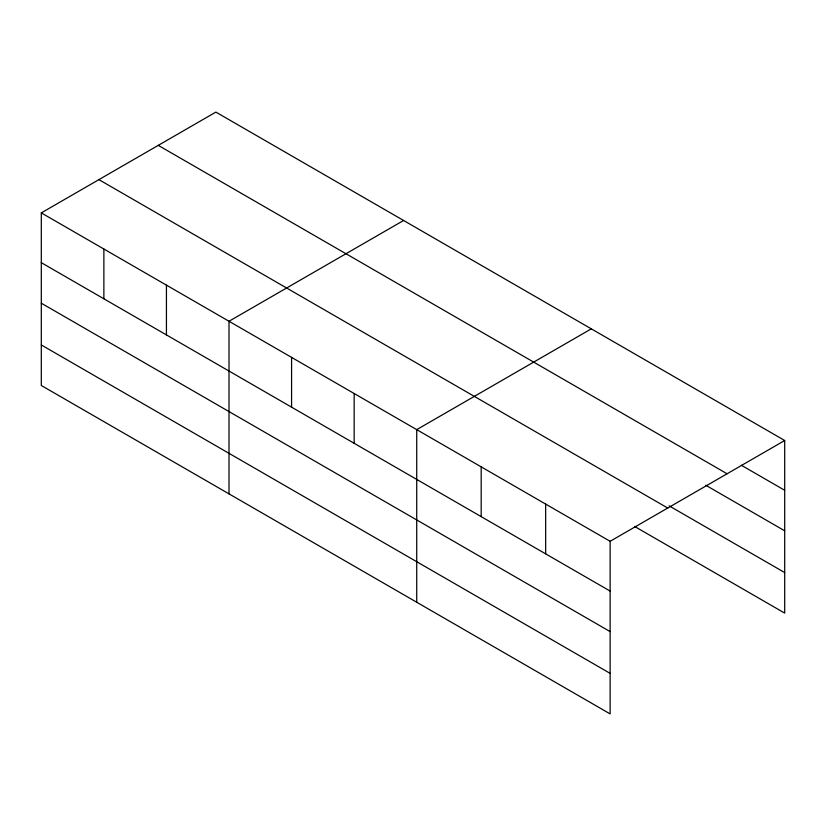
<?xml version="1.0" encoding="UTF-8"?>
<svg xmlns="http://www.w3.org/2000/svg" width="826" height="826" viewBox="0 0 826 826"><rect width="100%" height="100%" fill="white"/><g stroke="black" fill="none" stroke-linecap="round" stroke-linejoin="round"><path stroke-width="1.24" d="M610.125 631.601L610.125 541.298L41.3 212.891L41.3 385.494L610.125 713.901L610.125 631.601L41.3 303.194M634.647 526.472L784.7 613.109L784.7 440.506L215.875 112.099L41.3 212.891M403.584 220.48L229.008 321.262L229.008 493.865M591.302 328.851L416.727 429.644L416.727 602.237M610.125 541.298L784.7 440.506M741.356 465.255L784.7 490.283M158.262 145.366L727.087 473.773M705.786 485.254L784.7 530.808M669.101 505.832L784.7 572.573M98.913 179.634L667.738 508.042M41.3 262.668L610.125 591.075M41.3 344.958L610.125 673.366M545.656 504.077L545.656 553.854M481.186 466.866L481.186 516.632M354.158 393.517L354.158 443.283M291.578 357.39L291.578 407.166M166.439 285.146L166.439 334.912M103.869 249.018L103.869 298.785"/></g></svg>
